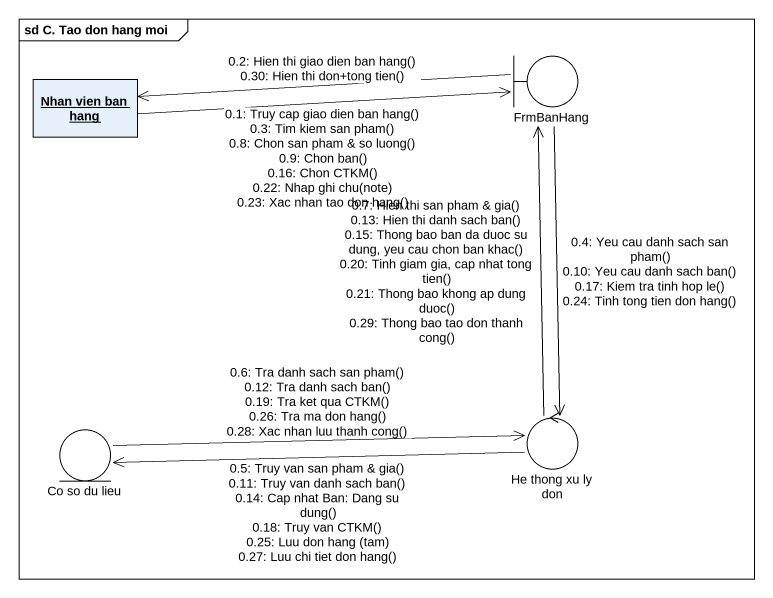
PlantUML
@startuml
mainframe sd C. Tao don hang moi
allowmixing
hide circle
hide empty members
object "Nhan vien ban hang" as Nhan_vien_ban_hang
boundary FrmBanHang
entity "Co so du lieu" as Co_so_du_lieu
control "He thong xu ly don" as He_thong_xu_ly_don
Nhan_vien_ban_hang -right-> FrmBanHang : 0.1: Truy cap giao dien ban hang()\n0.3: Tim kiem san pham()\n0.8: Chon san pham & so luong()\n0.9: Chon ban()\n0.16: Chon CTKM()\n0.22: Nhap ghi chu(note)\n0.23: Xac nhan tao don hang()
FrmBanHang -left-> Nhan_vien_ban_hang : 0.2: Hien thi giao dien ban hang()\n0.30: Hien thi don+tong tien()
FrmBanHang --> He_thong_xu_ly_don : 0.4: Yeu cau danh sach san pham()\n0.10: Yeu cau danh sach ban()\n0.17: Kiem tra tinh hop le()\n0.24: Tinh tong tien don hang()
He_thong_xu_ly_don -left-> Co_so_du_lieu : 0.5: Truy van san pham & gia()\n0.11: Truy van danh sach ban()\n0.14: Cap nhat Ban: Dang su dung()\n0.18: Truy van CTKM()\n0.25: Luu don hang (tam)\n0.27: Luu chi tiet don hang()
Co_so_du_lieu -right-> He_thong_xu_ly_don : 0.6: Tra danh sach san pham()\n0.12: Tra danh sach ban()\n0.19: Tra ket qua CTKM()\n0.26: Tra ma don hang()\n0.28: Xac nhan luu thanh cong()
He_thong_xu_ly_don -up-> FrmBanHang : 0.7: Hien thi san pham & gia()\n0.13: Hien thi danh sach ban()\n0.15: Thong bao ban da duoc su dung, yeu cau chon ban khac()\n0.20: Tinh giam gia, cap nhat tong tien()\n0.21: Thong bao khong ap dung duoc()\n0.29: Thong bao tao don thanh cong()
@enduml
